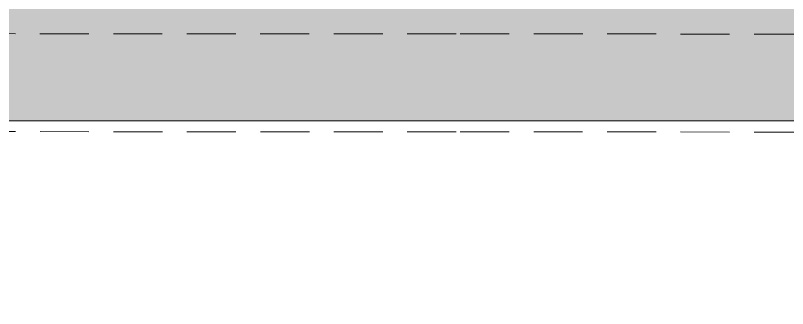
# Model space of a CAD drawing. Header units: inches. Extents: x 27644242 to 29005101, y -955243 to 216979.
# Drawn here: x 28736169 to 28747994, y -338773 to -334286 of the extents above; entities that cross this region are included whole.
import ezdxf

# ---------------------------------------------------------------- set-up
doc = ezdxf.new("R2010")
doc.units = ezdxf.units.IN
doc.header["$MEASUREMENT"] = 0
doc.linetypes.add('01-Xref Col Podium Lvl-1$0$HIDDEN', pattern=[0.375, 0.25, -0.125])
doc.layers.add('ELEVATION', color=40, linetype='Continuous', lineweight=13)
doc.layers.add('RVA Site Boundary', color=17, linetype='Continuous', lineweight=15)
doc.layers.add('HATCH', color=9, linetype='Continuous')

msp = doc.modelspace()

# ---------------------------------------------------------------- hatches: boundary and pattern name
at = {"layer": 'HATCH', "ltscale": 500, "true_color": 0x1f7f00, "transparency": 33554508}
h = msp.add_hatch(color=86, dxfattribs=at)
h.dxf.hatch_style = 1
h.paths.add_polyline_path([(28779889.8, -343146.5), (28786372.8, -341428.7), (28789422.2, -340680), (28792994.8, -339943.5), (28793157.2, -339909.9), (28793126.1, -339777.4), (28790698.8, -330184.7), (28767243.5, -330086.7), (28742984.1, -330067.7), (28728662.3, -330062.4), (28716553.2, -330098.1), (28716553.2, -335900.8), (28773507.9, -335900.8), (28773507.9, -344986)])

# ---------------------------------------------------------------- linework, layer by layer
at = {"layer": 'ELEVATION', "ltscale": 500}
msp.add_lwpolyline([(28716553.2, -330072.1), (28716553.2, -335900.8), (28773507.9, -335900.8), (28773507.9, -344912)], dxfattribs=at)
at = {"layer": 'RVA Site Boundary', "linetype": '01-Xref Col Podium Lvl-1$0$HIDDEN', "ltscale": 3000}
for points in [[(28749256.9, -355932.4), (28741955.5, -356349.3), (28733624.9, -357107.6), (28733013.3, -357237.4), (28732304, -357405.5), (28713285.1, -362409.1), (28711605.9, -362885.9), (28711440.2, -362932.6), (28710425.7, -363168.6), (28709966.3, -363274.3), (28709865.1, -363302.8), (28706230.5, -354885), (28698771.7, -337770.7), (28697412.5, -334698.2), (28698061.3, -334689.7), (28714626.9, -334525.5), (28721180.9, -334584.5), (28728668.1, -334562.4), (28742981.5, -334567.7), (28767232.3, -334586.7)], [(28749146.1, -354436.3), (28741844.7, -354853.2), (28733400.5, -355621.8), (28732684.5, -355773.7), (28731940.1, -355950.2), (28712889.4, -360962.2), (28711197.7, -361442.5), (28711066.7, -361479.4), (28710744.1, -361554.5), (28707606.6, -354288), (28700145.1, -337167.6), (28699705.3, -336173.5), (28714627.6, -336025.6), (28721176.3, -336084.5), (28728670, -336062.4), (28742980.7, -336067.7), (28767228.6, -336086.7)]]:
    msp.add_lwpolyline(points, dxfattribs=at)

doc.saveas('drawing.dxf')
